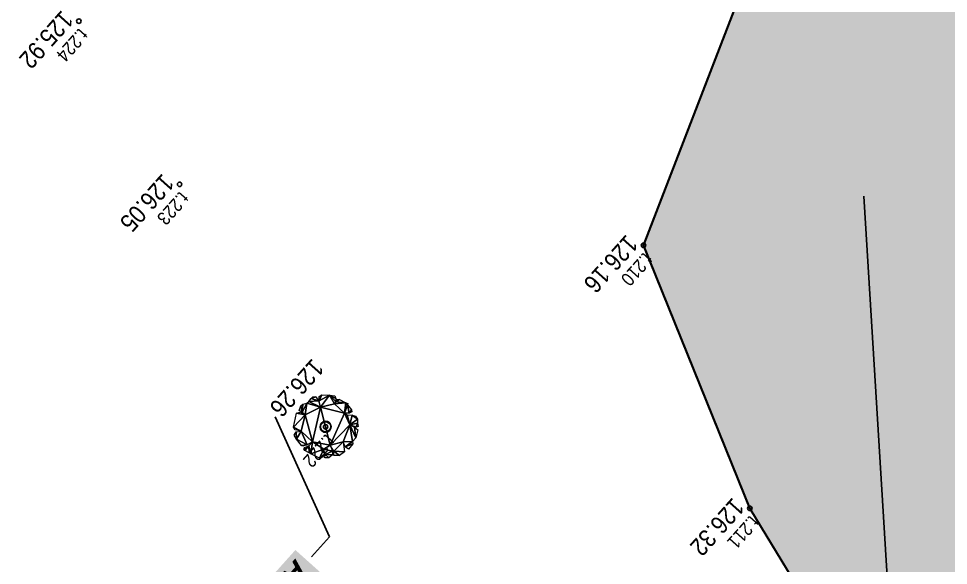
# Model space of a CAD drawing. Header units: metres. Extents: x -2858 to 512, y -1995 to 1252.
# Drawn here: x -2054.03 to -2033.22, y -1511.33 to -1499.09 of the extents above; entities that cross this region are included whole.
import ezdxf
from ezdxf import colors
from ezdxf.entities.mleader import LeaderData, LeaderLine
from ezdxf.enums import TextEntityAlignment as Align
from ezdxf.math import Vec2, Vec3

# ---------------------------------------------------------------- set-up
doc = ezdxf.new("R2010")
doc.units = ezdxf.units.M
doc.header["$PDMODE"] = 33
doc.header["$PDSIZE"] = 0.1
doc.linetypes.add('Grille', pattern=[0.8, 0.4, -0.4])
for name, color, linetype in [('11-TEL-TXT', 6, 'Continuous'), ('Calque commun', 7, 'Continuous'), ('Calque19', 7, 'Continuous'), ('Points Topo', 7, 'Continuous'), ('Points Topo Altitude', 7, 'Continuous'), ('Points Topo Matricule', 252, 'Continuous'), ('Végétation', 102, 'Continuous')]:
    doc.layers.add(name, color=color, linetype=linetype)
doc.styles.add('ARIAL GRAS', font='arialbd.ttf')
doc.styles.add('Pts Topo SPE', font='', dxfattribs={"width": 0.9})
doc.styles.get('Pts Topo SPE').set_extended_font_data('Titillium Web Light')

# ---------------------------------------------------------------- blocks, each defined once
blk = doc.blocks.new('PointTopo_SPE')
at = {"layer": 'Calque commun', "color": 1, "linetype": 'ByBlock', "lineweight": -2}
blk.add_point((0, 0), dxfattribs=at)
blk = doc.blocks.new('Block158')
at = {"layer": 'Calque19', "color": 34, "linetype": 'Continuous', "lineweight": 9, "true_color": 0x994c00, "flags": 128}
for points in [[(-0.28, 0), (-0.28, 0, 1), (0.28, 0), (0.28, 0, 1), (-0.28, 0), (-0.28, 0)], [(0.25, 0), (0.25, 0, -1), (-0.25, 0), (-0.25, 0, -1), (0.25, 0), (0.25, 0)]]:
    blk.add_lwpolyline(points, format="xyb", dxfattribs=at)
blk = doc.blocks.new('SPE30')
at = {"layer": 'Calque19', "color": 102, "linetype": 'Continuous', "lineweight": 9}
blk.add_polyline3d([(0.834, 1.209, 0), (0.834, 1.209, 0), (0.834, 1.209, 0)], dxfattribs=at)
blk.add_polyline3d([(0.834, 1.209, 0), (0.834, 1.209, 0), (0.834, 1.209, 0)], dxfattribs=at)
at = {"layer": 'Calque19', "color": 34, "linetype": 'Continuous', "lineweight": 9}
for radius in [0.28, 0.25]:
    blk.add_arc((0, 0), radius, 0, 359.9994, dxfattribs=at)
at = {"layer": 'Calque19', "color": 34, "linetype": 'ByBlock', "lineweight": -2, "true_color": 0x994c00}
blk.add_blockref('Block158', (0, 0), dxfattribs=at)
at = {"layer": 'Calque19', "color": 102, "linetype": 'Continuous', "lineweight": 9}
mesh = blk.add_polyface(dxfattribs=at)
corners = [(0.237, -1.167), (1.017, 0.013), (0.987, -0.774), (1.537, 0.249), (1.277, 0.013), (1.522, 0.359), (-0.894, 0.847), (-0.956, 1.099), (-0.604, 1.508), (-1.582, -0.05), (-1.292, -0.459), (-1.506, -0.396), (0.62, 1.492), (0.635, 1.13), (0.314, 1.555), (1.308, -0.082), (1.507, -0.208), (1.522, -0.27), (-0.023, 1.177), (-0.359, 1.508), (0.1, 1.413), (0.696, 1.083), (1.063, 0.926), (0.895, 0.69), (-1.399, -0.507), (-1.414, -0.569), (-1.307, -0.491), (-1.323, -0.931), (1.094, -1.199), (0.467, -1.561), (-0.283, 1.602), (-0.573, -0.853), (-1.17, -0.444), (-1.154, 0.249), (0.543, 0.8), (0.054, -1.64), (0.253, -1.372), (0.268, -1.545), (-0.252, -1.498), (-1.185, 0.406), (-0.39, -1.482), (-0.573, -1.498), (-0.696, -1.498), (-0.803, -1.388), (1.094, 0.878), (1.384, 0.831), (1.461, -0.68), (0.069, 1.618), (-1.307, 0.422), (-1.567, 0.092), (1.598, 0.013), (1.568, -0.082), (1.491, -0.082), (1.14, -1.042), (-1.628, 0.044), (1.247, 0.91), (-1.017, 1.162), (-1.215, 1.083), (0.834, 1.209), (1.063, 1.177), (-0.757, -1.12), (-1.078, -1.23), (-1.338, 0.611), (-1.445, 0.485), (-1.521, 0.406), (-1.414, 0.768), (-1.368, 0.941), (1.201, 1.02), (0.803, 1.288), (-0.971, 1.319), (-0.741, -1.136), (-0.084, -1.624), (-1.475, -0.695), (1.369, -0.9), (1.185, -0.931), (-1.108, 1.225), (-0.925, -1.262), (0.314, -1.451)]
mesh.append_faces([[corners[k] for k in face] for face in [(35, 36, 37), (20, 30, 47), (56, 57, 75), (0, 29, 77)]], dxfattribs={"vtx0": -1, "color": 102})
mesh.append_faces([[corners[k] for k in face] for face in [(3, 4, 5), (9, 10, 11), (12, 13, 14), (18, 19, 20), (15, 2, 1), (40, 31, 38), (50, 4, 3), (62, 6, 39), (32, 27, 26)]], dxfattribs={"vtx0": -1, "vtx1": -1, "color": 102})
mesh.append_faces([[corners[k] for k in face] for face in [(0, 1, 2), (1, 23, 5), (31, 27, 32), (31, 33, 34), (0, 38, 31), (15, 46, 2), (31, 34, 1), (31, 32, 33), (9, 49, 33), (9, 33, 32), (33, 6, 34), (62, 66, 6), (18, 6, 19), (1, 34, 23), (0, 2, 28), (0, 31, 1), (34, 6, 18)]], dxfattribs={"vtx0": -1, "vtx1": -1, "vtx2": -1, "color": 102})
mesh.append_faces([[corners[k] for k in face] for face in [(21, 22, 23), (0, 28, 29), (20, 19, 30), (22, 58, 59), (60, 61, 27), (50, 52, 4), (15, 17, 46), (23, 45, 5), (6, 66, 57), (48, 49, 64), (46, 74, 2), (9, 32, 10), (70, 40, 41)]], dxfattribs={"vtx0": -1, "vtx2": -1, "color": 102})
mesh.append_faces([[corners[k] for k in face] for face in [(63, 48, 64), (67, 22, 59), (72, 25, 27)]], dxfattribs={"vtx1": -1, "color": 102})
mesh.append_faces([[corners[k] for k in face] for face in [(6, 7, 8), (25, 26, 27), (33, 39, 6), (23, 44, 45), (48, 33, 49), (18, 14, 13), (56, 6, 57), (34, 21, 23), (13, 34, 18), (4, 1, 5), (0, 36, 38), (70, 31, 40), (71, 38, 36), (43, 70, 41), (31, 60, 27), (21, 58, 22), (35, 71, 36), (8, 19, 6)]], dxfattribs={"vtx1": -1, "vtx2": -1, "color": 102})
mesh.append_faces([[corners[k] for k in face] for face in [(15, 16, 17), (10, 24, 11), (41, 42, 43), (50, 51, 52), (2, 53, 28), (9, 54, 49), (44, 55, 45), (62, 65, 66), (12, 68, 13), (7, 69, 8), (46, 73, 74), (60, 76, 61)]], dxfattribs={"vtx2": -1, "color": 102})
blk = doc.blocks.new('SPE32')
at = {"layer": 'Calque commun', "color": 0, "linetype": 'ByBlock', "lineweight": -2, "xscale": 0.4420946538448334, "yscale": 0.4420946538448334, "zscale": 0.4420946538448334}
blk.add_blockref('SPE30', (0, 0), dxfattribs=at)
blk = doc.blocks.new('_None')

msp = doc.modelspace()

# ---------------------------------------------------------------- hatches: boundary and pattern name
at = {"layer": 'Végétation'}
h = msp.add_hatch(dxfattribs=at)
h.set_pattern_fill('HAIE', color=256, scale=1.5, angle=-131.8382)
h.set_pattern_definition([(337.45181, (-2032.01112, -1453.8739), (25.001558834, -10.303982526), [0.090508, -31.693922]), (29.7268, (-2030.7275, -1454.48383), (1.0005448, 1.1175465), [0.094695, -4.64872]), (335.08927, (-2030.645223, -1454.4369), (18.53028335, -8.53689633), [0.10269, -35.959756]), (339.41227, (-2031.75009, -1453.573985), (7.58882196, -2.76763098), [0.129743, -28.84007]), (256.60469, (-2030.965573, -1454.00674), (-4.3007138, -18.29627997), [0.11664, -40.825392]), (311.82157, (-2031.0429, -1453.92019), (1.11754648, -1.0005448), [0.11607, -13.467008]), (256.23425, (-2031.0818, -1454.97569), (-5.1842569, -21.53191771), [0.072626, -25.427374]), (297.60572, (-2032.14021, -1454.11416), (2.35209464, -4.11918084), [0.07305, -12.742956]), (351.067, (-2032.10346, -1454.175654), (5.353729006, -0.76654141), [0.086475, -30.28621]), (3.1618, (-2032.0532, -1454.3182), (1.000545, 1.117546), [0.054415, -2.066905]), (24.41227, (-2031.4165, -1454.99726), (23.83154194, 10.87693012), [0.116805, -40.852696]), (273.1618, (-2031.3149, -1454.8645), (1.117546, -1.000545), [0.084633, -2.036687]), (276.52822, (-2031.4826, -1454.73152), (1.9365583, -15.82718364), [0.05142, -18.010972]), (262.85691, (-2031.68566, -1454.56119), (-2.18262254, -18.17927828), [0.067575, -23.649507]), (356.45192, (-2030.78704, -1454.66569), (9.589911535, -0.53253803), [0.06918, -36.241975]), (300.41709, (-2031.507364, -1454.22735), (17.58220898, -29.834810664), [0.11217, -39.261044]), (343.50794, (-2031.45061, -1454.324066), (3.23563774, -0.8835431), [0.08988, -31.445814]), (343.17865, (-2031.82091, -1454.25104), (3.23563774, -0.8835431), [0.13194, -24.697478]), (269.34769, (-2031.82035, -1454.20544), (0.1170017, -2.11809126), [0.045405, -15.899814]), (291.5967, (-2031.9011, -1454.0585), (1.1175465, -1.000545), [0.02867, -3.325432]), (359.34769, (-2031.60303, -1453.80889), (2.11809126, 0.1170017), [0.090855, -15.854364]), (27.60572, (-2031.5455, -1453.97519), (4.11918084, 2.35209464), [0.073053, -12.742953]), (247.96064, (-2031.25976, -1453.8867), (-6.535806755, -16.295190397), [0.050085, -39.805906]), (344.7268, (-2031.1776, -1454.22426), (2.118091, 0.117002), [0.02867, -3.325432]), (273.1618, (-2031.199, -1454.4403), (1.117546, -1.000545), [0.036277, -2.085043]), (284.4717, (-2031.4079, -1454.49425), (1.2345482, -3.118636), [0.03087, -5.377458]), (359.34769, (-2031.02759, -1454.63978), (2.11809126, 0.1170017), [0.045465, -15.899754]), (228.1618, (-2030.8259, -1454.2283), (1.117546, -1.000545), [0.075, -1.425]), (14.4717, (-2031.2463, -1453.25032), (3.118636, 1.2345482), [0.092355, -5.315972]), (11.29186, (-2030.91463, -1453.6678), (5.2367273, 1.3515499), [0.106836, -7.393164]), (264.54611, (-2030.80025, -1453.54652), (-0.64953972, -7.47182027), [0.100825, -35.300446]), (4.89746, (-2030.622015, -1453.81501), (32.771913754, 2.87257182), [0.099864, -34.917989]), (253.87171, (-2030.40399, -1454.09055), (-0.883543098, -3.23563774), [0.13764, -44.812332]), (355.56712, (-2031.30881, -1453.43529), (24.533552076, -1.83161747), [0.0915, -32.009902]), (273.1618, (-2031.4829, -1453.2967), (1.117546, -1.000545), [0.042316, -2.079004]), (21.5967, (-2031.0905, -1453.7169), (1.000545, 1.1175465), [0.038152, -3.31595]), (35.63295, (-2031.40496, -1453.50423), (6.1202704, 4.5871876), [0.11832, -13.710997]), (273.1618, (-2030.7875, -1453.9606), (1.117546, -1.000545), [0.106066, -2.015254])])
h.paths.add_polyline_path([(-2024.103, -1513.439), (-2023.223, -1517.578), (-2031.35, -1521.942), (-2034.239, -1515.696), (-2037.666, -1510.057), (-2040.045, -1504.17), (-2037.536, -1497.663), (-2039.342, -1490.083), (-2038.66, -1485.272), (-2041.355, -1481.736), (-2042.807, -1476.872), (-2042.764, -1469.394), (-2040.261, -1465.913), (-2038.139, -1463.177), (-2037.959, -1461.557), (-2037.27, -1459.739), (-2033.76, -1457.026), (-2029.396, -1455.379), (-2027.937, -1456.11), (-2026.781, -1458.642), (-2026.825, -1460.312), (-2038.139, -1463.177), (-2037.626, -1465.896), (-2037.227, -1467.976), (-2036.73, -1470.658), (-2035.262, -1478.584), (-2033.648, -1483.119), (-2033.75, -1483.153), (-2033.654, -1483.438), (-2033.577, -1483.412), (-2032.097, -1487.478), (-2027.486, -1500.592), (-2025.824, -1505.402), (-2025.417, -1507.212), (-2024.663, -1510.648)])

# ---------------------------------------------------------------- linework, layer by layer
at = {"layer": 'Végétation', "color": 102, "linetype": 'Grille', "flags": 128}
msp.add_lwpolyline([(-2026.825, -1460.312, 0.05, 0.05, 0), (-2026.781, -1458.642, 0.05, 0.05, 0), (-2027.937, -1456.11, 0.05, 0.05, 0), (-2029.396, -1455.379, 0.05, 0.05, 0), (-2033.76, -1457.026, 0.05, 0.05, 0), (-2037.27, -1459.739, 0.05, 0.05, 0), (-2037.959, -1461.557, 0.05, 0.05, 0), (-2038.139, -1463.177, 0.05, 0.05, 0), (-2040.261, -1465.913, 0.05, 0.05, 0), (-2042.764, -1469.394, 0.05, 0.05, 0), (-2042.807, -1476.872, 0.05, 0.05, 0), (-2041.355, -1481.736, 0.05, 0.05, 0), (-2038.66, -1485.272, 0.05, 0.05, 0), (-2039.342, -1490.083, 0.05, 0.05, 0), (-2037.536, -1497.663, 0.05, 0.05, 0), (-2040.045, -1504.17, 0.05, 0.05, 0), (-2037.666, -1510.057, 0.05, 0.05, 0), (-2034.239, -1515.696, 0.05, 0.05, 0), (-2031.35, -1521.942, 0, 0, 0)], format="xyseb", dxfattribs=at)

# ---------------------------------------------------------------- block references
at = {"layer": 'Points Topo'}
ref = msp.add_blockref('PointTopo_SPE', (-2052.677, -1499.151, 125.922), dxfattribs=dict(at, rotation=228.1617603435354))
ref.add_attrib('MAT', 't.224', (-2052.669, -1499.292, 125.922), dxfattribs={"layer": 'Points Topo Matricule', "height": 0.3, "rotation": 228.1618, "style": 'Pts Topo SPE', "width": 0.9})
ref.add_attrib('ALT', '125.92', dxfattribs={"layer": 'Points Topo Altitude', "height": 0.4, "rotation": 228.1618, "style": 'Pts Topo SPE', "width": 0.9}).set_placement((-2052.762, -1499.155, 125.922), align=Align.TOP_LEFT)
ref = msp.add_blockref('PointTopo_SPE', (-2050.424, -1502.805, 126.045), dxfattribs=dict(at, rotation=228.1617603435354))
ref.add_attrib('MAT', 't.223', (-2050.416, -1502.946, 126.045), dxfattribs={"layer": 'Points Topo Matricule', "height": 0.3, "rotation": 228.1618, "style": 'Pts Topo SPE', "width": 0.9})
ref.add_attrib('ALT', '126.05', dxfattribs={"layer": 'Points Topo Altitude', "height": 0.4, "rotation": 228.1618, "style": 'Pts Topo SPE', "width": 0.9}).set_placement((-2050.509, -1502.809, 126.045), align=Align.TOP_LEFT)
ref = msp.add_blockref('PointTopo_SPE', (-2040.045, -1504.17, 126.156), dxfattribs=dict(at, rotation=228.1617603435354))
ref.add_attrib('MAT', 't.210', (-2040.037, -1504.311, 126.156), dxfattribs={"layer": 'Points Topo Matricule', "height": 0.3, "rotation": 228.1618, "style": 'Pts Topo SPE', "width": 0.9})
ref.add_attrib('ALT', '126.16', dxfattribs={"layer": 'Points Topo Altitude', "height": 0.4, "rotation": 228.1618, "style": 'Pts Topo SPE', "width": 0.9}).set_placement((-2040.13, -1504.174, 126.156), align=Align.TOP_LEFT)
ref = msp.add_blockref('PointTopo_SPE', (-2047.157, -1508.231, 126.265), dxfattribs=dict(at, rotation=228.1617603435354))
ref.add_attrib('MAT', 't.222', (-2047.149, -1508.372, 126.265), dxfattribs={"layer": 'Points Topo Matricule', "height": 0.3, "rotation": 228.1618, "style": 'Pts Topo SPE', "width": 0.9})
ref.add_attrib('ALT', '126.26', dxfattribs={"layer": 'Points Topo Altitude', "height": 0.4, "rotation": 228.1618, "style": 'Pts Topo SPE', "width": 0.9}).set_placement((-2047.156, -1506.949, 126.265), align=Align.TOP_LEFT)
ref = msp.add_blockref('PointTopo_SPE', (-2037.666, -1510.057, 126.318), dxfattribs=dict(at, rotation=228.1617603435354))
ref.add_attrib('MAT', 't.211', (-2037.658, -1510.198, 126.318), dxfattribs={"layer": 'Points Topo Matricule', "height": 0.3, "rotation": 228.1618, "style": 'Pts Topo SPE', "width": 0.9})
ref.add_attrib('ALT', '126.32', dxfattribs={"layer": 'Points Topo Altitude', "height": 0.4, "rotation": 228.1618, "style": 'Pts Topo SPE', "width": 0.9}).set_placement((-2037.751, -1510.062, 126.318), align=Align.TOP_LEFT)
at = {"layer": 'Végétation', "color": 7, "rotation": 228.1617603435354}
msp.add_blockref('SPE32', (-2047.157, -1508.231), dxfattribs=at)

# ---------------------------------------------------------------- next in the draw order: leaders
at = {"layer": '11-TEL-TXT', "color": 1}
ml = msp.add_multileader_mtext('Standard', dxfattribs=at)
ml.set_content('DEBROUSSAILLAGE', color=1, style='ARIAL GRAS')
ml.set_leader_properties()
ml.set_arrow_properties(name='NONE')
ml.build(insert=Vec2(0, 0))
ml.multileader.update_dxf_attribs({"arrow_head_size": 0.5, "scale": 0.125})
ctx = ml.context
ctx.base_point, ctx.scale, ctx.char_height, ctx.arrow_head_size, ctx.landing_gap_size, ctx.plane_origin, ctx.plane_x_axis, ctx.plane_y_axis = Vec3(-2034.938, -1513.016), 0.125, 0.5, 0.5, 0.25, Vec3(-2035.734, -1514.426), Vec3(-0.66703, -0.745031), Vec3(0.745031, -0.66703)
notes = []
notes.append((ctx, [(1, (1, 1, 0), (-2034.534, -1512.565), (-0.66703, -0.745031), 0.605, [(0, [(-2035.118, -1503.067)], 0, [])])]))
ctx.mtext.insert, ctx.mtext.text_direction, ctx.mtext.line_spacing_factor, ctx.mtext.flow_direction = Vec3(-2034.915, -1513.372), Vec3(-0.66703, -0.745031), 0.9, 5
ctx.mtext.has_bg_fill, ctx.mtext.bg_color, ctx.mtext.bg_scale_factor, ctx.mtext.bg_transparency, ctx.mtext.use_window_bg_color = 1, -1023410125, 1.25, 0, 0
at = {"layer": '11-TEL-TXT', "color": 6}
ml = msp.add_multileader_mtext('Standard', dxfattribs=at)
ml.set_content('ARBRE A ABATTRE', color=6, style='ARIAL GRAS')
ml.set_leader_properties()
ml.set_arrow_properties(name='NONE')
ml.build(insert=Vec2(0, 0))
ml.multileader.update_dxf_attribs({"arrow_head_size": 0.5, "scale": 0.125})
ctx = ml.context
ctx.base_point, ctx.scale, ctx.char_height, ctx.arrow_head_size, ctx.landing_gap_size, ctx.plane_origin, ctx.plane_x_axis, ctx.plane_y_axis = Vec3(-2047.47, -1511.146), 0.125, 0.5, 0.5, 0.25, Vec3(-2048.266, -1512.556), Vec3(-0.66703, -0.745031), Vec3(0.745031, -0.66703)
notes.append((ctx, [(1, (1, 1, 0), (-2047.067, -1510.695), (-0.66703, -0.745031), 0.605, [(0, [(-2048.289, -1508.005)], 0, [])])]))
ctx.mtext.insert, ctx.mtext.text_direction, ctx.mtext.line_spacing_factor, ctx.mtext.flow_direction = Vec3(-2047.451, -1511.499), Vec3(-0.66703, -0.745031), 0.9, 5
ctx.mtext.has_bg_fill, ctx.mtext.bg_color, ctx.mtext.bg_scale_factor, ctx.mtext.bg_transparency, ctx.mtext.use_window_bg_color = 1, -1023410125, 1.25, 0, 0
for ctx, leaders in notes:
    for number, flags, end, landing, length, lines in leaders:
        leader = LeaderData()
        leader.index, (leader.has_last_leader_line, leader.has_dogleg_vector, leader.attachment_direction) = number, flags
        leader.last_leader_point, leader.dogleg_vector, leader.dogleg_length = Vec3(end), Vec3(landing), length
        for number, points, colour, breaks in lines:
            line = LeaderLine()
            line.index, line.vertices, line.color, line.breaks = number, Vec3.list(points), colors.encode_raw_color(colour), breaks
            leader.lines.append(line)
        ctx.leaders.append(leader)

doc.saveas('drawing.dxf')
